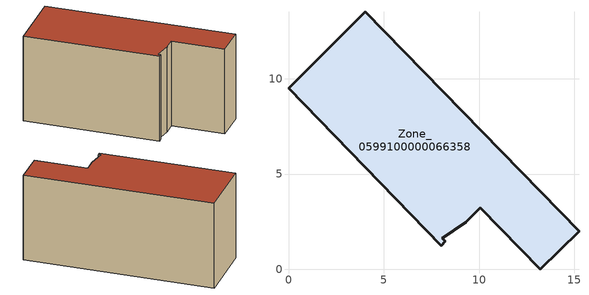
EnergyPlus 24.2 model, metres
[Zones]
Zone_0599100000066358
 floor ground (C_G): 13.21,0 10.07,3.23 9.3,2.48 8.06,1.62 8.22,1.46 8,1.25 0,9.51 4.03,13.52 15.24,1.99 z0
 wall outside (C_F): 10.07,3.23 13.21,0 15.24,1.99 4.03,13.52 0,9.51 8,1.25 8.22,1.46 8.06,1.62 9.3,2.48 10.07,3.23 z0:7.55
 roof outside (C_R): 9.3,2.48 10.07,3.23 13.21,0 15.24,1.99 4.03,13.52 0,9.51 8,1.25 8.22,1.46 8.06,1.62 z7.55
[BUILDING]
Pand.0599100000066358: North Axis=0; Terrain=City; Loads Convergence Tolerance Value=0.04; Temperature Convergence Tolerance Value=0.4; Solar Distribution=FullExterior; Maximum Number of Warmup Days=25; Minimum Number of Warmup Days=1
[Site:Location]
Rotterdam.The.Hague.AP_ZH_NLD Design_Conditions: Latitude=51.96; Longitude=4.45; Time Zone=1; Elevation=-4.5
[SITE:GROUNDTEMPERATURE:BUILDINGSURFACE]
18, 18, 18, 18, 18, 18, 18, 18, 18, 18, 18, 18
[MATERIAL] Thermal Absorptance=0.9; Solar Absorptance=0.7; Visible Absorptance=0.7
Name | Roughness | Thickness | Conductivity | Density | Specific Heat
G.TC.1975-1991 | MediumSmooth | 0.15 | 0.288461 | 540 | 1210
F.TC.1975-1991 | Rough | 0.3 | 0.230769 | 1920 | 840
R.TC.1975-1991 | MediumRough | 0.2 | 0.153846 | 1500 | 1000
[CONSTRUCTION]
C_G: G.TC.1975-1991
C_F: F.TC.1975-1991
C_R: R.TC.1975-1991
[ZONE]
Zone_0599100000066358: Type=1; Multiplier=1; Ceiling Height=Autocalculate; Volume=Autocalculate; Floor Area=autocalculate; Part of Total Floor Area=Yes
[ZONEINFILTRATION:DESIGNFLOWRATE]
Infil_Zone_0599100000066358: Zone or ZoneList or Space or SpaceList=Zone_0599100000066358; Schedule=AlwaysOn; Design Flow Rate Calculation Method=Flow/Area; Flow Rate per Floor Area=0.003; Constant Term Coefficient=1; Temperature Term Coefficient=0; Velocity Term Coefficient=0; Velocity Squared Term Coefficient=0
[HVACTEMPLATE:ZONE:IDEALLOADSAIRSYSTEM]
Zone_0599100000066358: Maximum Heating Supply Air Temperature=50; Minimum Cooling Supply Air Temperature=13; Maximum Heating Supply Air Humidity Ratio=0.0156; Minimum Cooling Supply Air Humidity Ratio=0.0077; Heating Limit=NoLimit; Cooling Limit=NoLimit; Dehumidification Control Type=ConstantSensibleHeatRatio; Cooling Sensible Heat Ratio=0.7; Dehumidification Setpoint=60; Humidification Control Type=None; Humidification Setpoint=30; Outdoor Air Method=None; Outdoor Air Flow Rate per Person=0.00944; Outdoor Air Flow Rate per Zone Floor Area=0; Outdoor Air Flow Rate per Zone=0; Demand Controlled Ventilation Type=None; Outdoor Air Economizer Type=NoEconomizer; Heat Recovery Type=None; Sensible Heat Recovery Effectiveness=0.7; Latent Heat Recovery Effectiveness=0.65
[ZONECONTROL:THERMOSTAT]
ThermostatControl_Zone_0599100000066358: Zone or ZoneList=Zone_0599100000066358; Control Type Schedule=DualSetpointControlType; Control 1=Thermostat_Zone_0599100000066358; Temperature Difference Between Cutout And Setpoint=0
[THERMOSTATSETPOINT:DUALSETPOINT]
Thermostat_Zone_0599100000066358: Heating Setpoint Temperature Schedule=HeatingSetpoint_Zone_0599100000066358; Cooling Setpoint Temperature Schedule=CoolingSetpoint_Zone_0599100000066358
[SCHEDULE:COMPACT]
HeatingSetpoint_Zone_0599100000066358: Through: 12/31, For: AllDays, Until: 24:00, 21
CoolingSetpoint_Zone_0599100000066358: Through: 12/31, For: AllDays, Until: 24:00, 24
DualSetpointControlType: Through: 12/31, For: AllDays, Until: 24:00, 4
AlwaysOn: Through: 12/31, For: AllDays, Until: 24:00, 1
